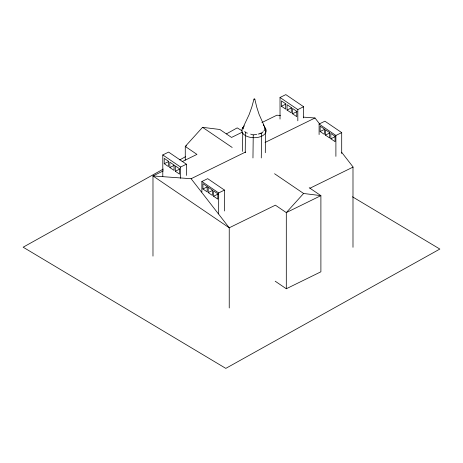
<?xml version="1.0" encoding="UTF-8"?>
<svg xmlns="http://www.w3.org/2000/svg" width="463" height="463" viewBox="0 0 463 463"><rect width="100%" height="100%" fill="white"/><g stroke="black" fill="none" stroke-linecap="round" stroke-linejoin="round"><path stroke-width="0.69" d="M242.519 151.43L242.745 132.713M242.791 129.113L242.809 127.672L244.412 125.878M245.222 152.697L245.465 132.534L244.8 131.318M252.96 157.97L253.238 134.93L250.651 134.131M261.277 157.935L261.578 133.454L263.181 131.66M265.299 152.732L265.588 128.969L264.263 126.538A10.562 6.135 0.7 0 1 264.674 129.189M253.973 99.094L254.795 99.14L253.973 99.094L251.86 106.895L249.169 114.506L243.428 126.688M263.985 130.763L265.588 128.969M242.514 132.053L231.541 137.436L219.856 129.49L202.557 127.325L185.264 146.447L185.264 160.1M163.323 170.876L152.981 175.946L229.237 227.796L275.381 205.178L286.302 212.604L320.894 195.646L303.601 193.482L286.302 212.604L286.302 288.756L320.894 271.798L320.894 195.646L309.209 187.7M163.323 169.064L23.15 247.201L225.805 368.38L439.85 249.053L352.465 196.804M179.737 159.909L185.42 156.743M226.459 133.865L237.195 127.881L242.155 130.844M162.791 176.571L162.791 154.937L168.596 152.096L186.392 164.197L186.392 175.425M280.022 119.101L280.022 97.467L285.827 94.62L303.624 106.722L303.624 117.955M186.543 145.822L185.264 146.447L196.949 154.393L182.075 161.685M164.22 163.711L168.457 166.587L168.457 161.251L164.22 158.369L164.22 163.711L168.74 161.5M281.452 106.241L285.683 109.118L285.683 103.781L281.452 100.899L281.452 106.241L285.966 104.03M169.817 167.519L174.053 170.396L174.053 165.054L169.817 162.177L169.817 167.519L174.331 165.303M287.048 110.044L291.279 112.926L291.279 107.584L287.048 104.707L287.048 110.044L291.563 107.833M261.884 122.556L276.868 115.212L280.462 115.472M162.791 154.937L180.587 167.039L186.392 164.197M280.022 97.467L297.819 109.569L303.624 106.722M175.298 171.241L179.534 174.123L179.534 168.781L175.298 165.904L175.298 171.241L179.812 169.03M292.529 113.771L296.76 116.653L296.76 111.311L292.529 108.435L292.529 113.771L297.043 111.56M152.981 256.126L152.981 175.946L191.109 178.718L245.593 152.009M265.05 142.471L314.996 117.984L319.875 124.263M201.874 192.041L201.874 181.513L207.679 178.666L224.474 190.085L224.474 210.995M319.1 134.571L319.1 124.038L324.904 121.196L341.7 132.615L341.7 153.525M202.921 188.991L207.152 191.867L207.152 186.531L202.921 183.649L202.921 188.991L207.436 186.774M320.147 131.521L324.384 134.397L324.384 129.055L320.147 126.179L320.147 131.521L324.667 129.304M208.2 192.579L212.43 195.455L212.43 190.119L208.2 187.237L208.2 192.579L212.714 190.362M325.425 135.109L329.662 137.986L329.662 132.644L325.425 129.767L325.425 135.109L329.94 132.893M201.874 181.513L218.669 192.932L224.474 190.085M319.1 124.038L335.895 135.462L341.7 132.615M213.588 196.248L217.824 199.125L217.824 193.783L213.588 190.906L213.588 196.248L218.108 194.032M330.819 138.773L335.056 141.655L335.056 136.313L330.819 133.437L330.819 138.773L335.334 136.562M309.973 188.221L353.124 167.062L341.601 152.223M253.238 134.93L256.71 134.316M258.099 134.067L261.578 133.454M303.485 117.145L314.996 117.984M245.465 132.534L247.41 133.136M274.559 173.735L303.601 193.482M202.557 127.325L232.189 147.471M275.201 281.209L286.302 288.756M191.109 178.718L229.237 227.796L229.237 307.976M263.262 124.715L263.927 125.93M242.809 127.672L243.469 128.888M264.361 126.283L259.072 114.315L256.757 107.173L254.795 99.14M352.991 167.131L352.991 247.311M335.895 135.462L335.895 156.372M297.819 109.569L297.819 120.802M218.669 192.932L218.669 213.842M180.587 167.039L180.587 178.272M261.531 132.794A10.562 6.135 0.7 0 1 259.905 133.529M264.784 127.441A12.183 7.078 0.7 0 1 254.037 137.725A12.183 7.078 0.7 0 1 243.173 127.308"/></g></svg>
